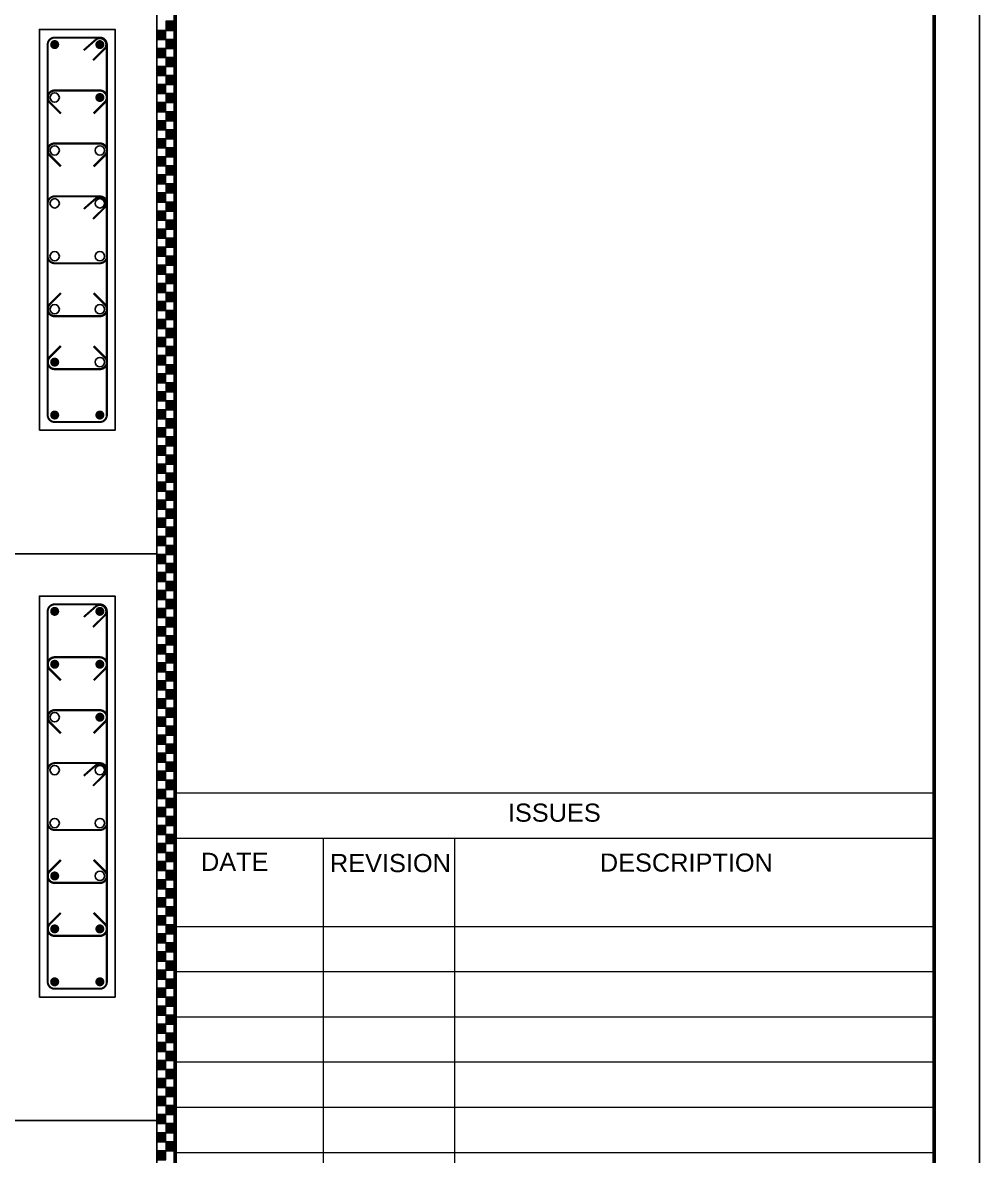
# Model space of a CAD drawing. Extents: x -200722 to 834823, y -494970 to 88783.
# Drawn here: x 303538 to 315183, y -83184 to -69395 of the extents above; entities that cross this region are included whole.
import ezdxf

# ---------------------------------------------------------------- set-up
doc = ezdxf.new("R2010")
doc.units = 0
doc.header["$LTSCALE"] = 100
doc.header["$MEASUREMENT"] = 0
doc.layers.get('0').update_dxf_attribs({"linetype": 'CONTINUOUS'})
for name, color, linetype in [('5', 4, 'CONTINUOUS'), ('COL. SHED. STEEL.', 6, 'CONTINUOUS'), ('column', 240, 'CONTINUOUS'), ('STEEL', 6, 'CONTINUOUS')]:
    doc.layers.add(name, color=color, linetype=linetype)
doc.layers.add('9_PRINT BOUNDARY_NON PRINT', color=32, linetype='CONTINUOUS', plot=False)
doc.layers.add('9_TITLE TEXT', color=7, linetype='CONTINUOUS', lineweight=20)
doc.styles.add('TITLES', font='arial.ttf')

# ---------------------------------------------------------------- blocks, each defined once
blk = doc.blocks.new('TITLE CHAIN')
at = {"layer": '9_TITLE TEXT'}
h = blk.add_hatch(color=256, dxfattribs=at)
h.dxf.hatch_style = 1
h.paths.add_polyline_path([(1, -266.62), (2, -266.62), (2, -265.62), (1, -265.62)])
h = blk.add_hatch(color=256, dxfattribs=at)
h.dxf.hatch_style = 1
h.paths.add_polyline_path([(0, -267.62), (1, -267.62), (1, -266.62), (0, -266.62)])
h = blk.add_hatch(color=256, dxfattribs=at)
h.dxf.hatch_style = 1
h.paths.add_polyline_path([(1, -268.62), (2, -268.62), (2, -267.62), (1, -267.62)])
h = blk.add_hatch(color=256, dxfattribs=at)
h.dxf.hatch_style = 1
h.paths.add_polyline_path([(0, -269.62), (1, -269.62), (1, -268.62), (0, -268.62)])
h = blk.add_hatch(color=256, dxfattribs=at)
h.dxf.hatch_style = 1
h.paths.add_polyline_path([(0, -271.62), (1, -271.62), (1, -270.62), (0, -270.62)])
h = blk.add_hatch(color=256, dxfattribs=at)
h.dxf.hatch_style = 1
h.paths.add_polyline_path([(1, -270.62), (2, -270.62), (2, -269.62), (1, -269.62)])
h = blk.add_hatch(color=256, dxfattribs=at)
h.dxf.hatch_style = 1
h.paths.add_polyline_path([(1, -272.62), (2, -272.62), (2, -271.62), (1, -271.62)])
h = blk.add_hatch(color=256, dxfattribs=at)
h.dxf.hatch_style = 1
h.paths.add_polyline_path([(0, -273.62), (1, -273.62), (1, -272.62), (0, -272.62)])
h = blk.add_hatch(color=256, dxfattribs=at)
h.dxf.hatch_style = 1
h.paths.add_polyline_path([(1, -274.62), (2, -274.62), (2, -273.62), (1, -273.62)])
h = blk.add_hatch(color=256, dxfattribs=at)
h.dxf.hatch_style = 1
h.paths.add_polyline_path([(0, -275.62), (1, -275.62), (1, -274.62), (0, -274.62)])
h = blk.add_hatch(color=256, dxfattribs=at)
h.dxf.hatch_style = 1
h.paths.add_polyline_path([(1, -276.62), (2, -276.62), (2, -275.62), (1, -275.62)])
h = blk.add_hatch(color=256, dxfattribs=at)
h.dxf.hatch_style = 1
h.paths.add_polyline_path([(0, -277.62), (1, -277.62), (1, -276.62), (0, -276.62)])
h = blk.add_hatch(color=256, dxfattribs=at)
h.dxf.hatch_style = 1
h.paths.add_polyline_path([(1, -278.62), (2, -278.62), (2, -277.62), (1, -277.62)])
h = blk.add_hatch(color=256, dxfattribs=at)
h.dxf.hatch_style = 1
h.paths.add_polyline_path([(0, -279.62), (1, -279.62), (1, -278.62), (0, -278.62)])
h = blk.add_hatch(color=256, dxfattribs=at)
h.dxf.hatch_style = 1
h.paths.add_polyline_path([(0, -281.62), (1, -281.62), (1, -280.62), (0, -280.62)])
h = blk.add_hatch(color=256, dxfattribs=at)
h.dxf.hatch_style = 1
h.paths.add_polyline_path([(1, -280.62), (2, -280.62), (2, -279.62), (1, -279.62)])
h = blk.add_hatch(color=256, dxfattribs=at)
h.dxf.hatch_style = 1
h.paths.add_polyline_path([(1, -282.62), (2, -282.62), (2, -281.62), (1, -281.62)])
h = blk.add_hatch(color=256, dxfattribs=at)
h.dxf.hatch_style = 1
h.paths.add_polyline_path([(0, -283.62), (1, -283.62), (1, -282.62), (0, -282.62)])
h = blk.add_hatch(color=256, dxfattribs=at)
h.dxf.hatch_style = 1
h.paths.add_polyline_path([(1, -284.62), (2, -284.62), (2, -283.62), (1, -283.62)])
h = blk.add_hatch(color=256, dxfattribs=at)
h.dxf.hatch_style = 1
h.paths.add_polyline_path([(0, -285.62), (1, -285.62), (1, -284.62), (0, -284.62)])
h = blk.add_hatch(color=256, dxfattribs=at)
h.dxf.hatch_style = 1
h.paths.add_polyline_path([(1, -286.62), (2, -286.62), (2, -285.62), (1, -285.62)])
h = blk.add_hatch(color=256, dxfattribs=at)
h.dxf.hatch_style = 1
h.paths.add_polyline_path([(0, -287.62), (1, -287.62), (1, -286.62), (0, -286.62)])
h = blk.add_hatch(color=256, dxfattribs=at)
h.dxf.hatch_style = 1
h.paths.add_polyline_path([(1, -288.62), (2, -288.62), (2, -287.62), (1, -287.62)])
h = blk.add_hatch(color=256, dxfattribs=at)
h.dxf.hatch_style = 1
h.paths.add_polyline_path([(0, -289.62), (1, -289.62), (1, -288.62), (0, -288.62)])
h = blk.add_hatch(color=256, dxfattribs=at)
h.dxf.hatch_style = 1
h.paths.add_polyline_path([(0, -291.62), (1, -291.62), (1, -290.62), (0, -290.62)])
h = blk.add_hatch(color=256, dxfattribs=at)
h.dxf.hatch_style = 1
h.paths.add_polyline_path([(1, -290.62), (2, -290.62), (2, -289.62), (1, -289.62)])
h = blk.add_hatch(color=256, dxfattribs=at)
h.dxf.hatch_style = 1
h.paths.add_polyline_path([(1, -292.62), (2, -292.62), (2, -291.62), (1, -291.62)])
h = blk.add_hatch(color=256, dxfattribs=at)
h.dxf.hatch_style = 1
h.paths.add_polyline_path([(0, -293.62), (1, -293.62), (1, -292.62), (0, -292.62)])
h = blk.add_hatch(color=256, dxfattribs=at)
h.dxf.hatch_style = 1
h.paths.add_polyline_path([(1, -294.62), (2, -294.62), (2, -293.62), (1, -293.62)])
h = blk.add_hatch(color=256, dxfattribs=at)
h.dxf.hatch_style = 1
h.paths.add_polyline_path([(0, -295.62), (1, -295.62), (1, -294.62), (0, -294.62)])
h = blk.add_hatch(color=256, dxfattribs=at)
h.dxf.hatch_style = 1
h.paths.add_polyline_path([(1, -296.62), (2, -296.62), (2, -295.62), (1, -295.62)])
h = blk.add_hatch(color=256, dxfattribs=at)
h.dxf.hatch_style = 1
h.paths.add_polyline_path([(0, -297.62), (1, -297.62), (1, -296.62), (0, -296.62)])
h = blk.add_hatch(color=256, dxfattribs=at)
h.dxf.hatch_style = 1
h.paths.add_polyline_path([(1, -298.62), (2, -298.62), (2, -297.62), (1, -297.62)])
h = blk.add_hatch(color=256, dxfattribs=at)
h.dxf.hatch_style = 1
h.paths.add_polyline_path([(0, -299.62), (1, -299.62), (1, -298.62), (0, -298.62)])
h = blk.add_hatch(color=256, dxfattribs=at)
h.dxf.hatch_style = 1
h.paths.add_polyline_path([(0, -301.62), (1, -301.62), (1, -300.62), (0, -300.62)])
h = blk.add_hatch(color=256, dxfattribs=at)
h.dxf.hatch_style = 1
h.paths.add_polyline_path([(1, -300.62), (2, -300.62), (2, -299.62), (1, -299.62)])
h = blk.add_hatch(color=256, dxfattribs=at)
h.dxf.hatch_style = 1
h.paths.add_polyline_path([(1, -302.62), (2, -302.62), (2, -301.62), (1, -301.62)])
h = blk.add_hatch(color=256, dxfattribs=at)
h.dxf.hatch_style = 1
h.paths.add_polyline_path([(0, -303.62), (1, -303.62), (1, -302.62), (0, -302.62)])
h = blk.add_hatch(color=256, dxfattribs=at)
h.dxf.hatch_style = 1
h.paths.add_polyline_path([(1, -304.62), (2, -304.62), (2, -303.62), (1, -303.62)])
h = blk.add_hatch(color=256, dxfattribs=at)
h.dxf.hatch_style = 1
h.paths.add_polyline_path([(0, -305.62), (1, -305.62), (1, -304.62), (0, -304.62)])
h = blk.add_hatch(color=256, dxfattribs=at)
h.dxf.hatch_style = 1
h.paths.add_polyline_path([(1, -306.62), (2, -306.62), (2, -305.62), (1, -305.62)])
h = blk.add_hatch(color=256, dxfattribs=at)
h.dxf.hatch_style = 1
h.paths.add_polyline_path([(0, -307.62), (1, -307.62), (1, -306.62), (0, -306.62)])
h = blk.add_hatch(color=256, dxfattribs=at)
h.dxf.hatch_style = 1
h.paths.add_polyline_path([(1, -308.62), (2, -308.62), (2, -307.62), (1, -307.62)])
h = blk.add_hatch(color=256, dxfattribs=at)
h.dxf.hatch_style = 1
h.paths.add_polyline_path([(0, -309.62), (1, -309.62), (1, -308.62), (0, -308.62)])
h = blk.add_hatch(color=256, dxfattribs=at)
h.dxf.hatch_style = 1
h.paths.add_polyline_path([(1, -310.62), (2, -310.62), (2, -309.62), (1, -309.62)])
h = blk.add_hatch(color=256, dxfattribs=at)
h.dxf.hatch_style = 1
h.paths.add_polyline_path([(0, -311.62), (1, -311.62), (1, -310.62), (0, -310.62)])
h = blk.add_hatch(color=256, dxfattribs=at)
h.dxf.hatch_style = 1
h.paths.add_polyline_path([(1, -312.62), (2, -312.62), (2, -311.62), (1, -311.62)])
h = blk.add_hatch(color=256, dxfattribs=at)
h.dxf.hatch_style = 1
h.paths.add_polyline_path([(0, -313.62), (1, -313.62), (1, -312.62), (0, -312.62)])
h = blk.add_hatch(color=256, dxfattribs=at)
h.dxf.hatch_style = 1
h.paths.add_polyline_path([(0, -315.62), (1, -315.62), (1, -314.62), (0, -314.62)])
h = blk.add_hatch(color=256, dxfattribs=at)
h.dxf.hatch_style = 1
h.paths.add_polyline_path([(1, -314.62), (2, -314.62), (2, -313.62), (1, -313.62)])
h = blk.add_hatch(color=256, dxfattribs=at)
h.dxf.hatch_style = 1
h.paths.add_polyline_path([(1, -316.62), (2, -316.62), (2, -315.62), (1, -315.62)])
h = blk.add_hatch(color=256, dxfattribs=at)
h.dxf.hatch_style = 1
h.paths.add_polyline_path([(0, -317.62), (1, -317.62), (1, -316.62), (0, -316.62)])
h = blk.add_hatch(color=256, dxfattribs=at)
h.dxf.hatch_style = 1
h.paths.add_polyline_path([(1, -318.62), (2, -318.62), (2, -317.62), (1, -317.62)])
h = blk.add_hatch(color=256, dxfattribs=at)
h.dxf.hatch_style = 1
h.paths.add_polyline_path([(0, -319.62), (1, -319.62), (1, -318.62), (0, -318.62)])
h = blk.add_hatch(color=256, dxfattribs=at)
h.dxf.hatch_style = 1
h.paths.add_polyline_path([(1, -320.62), (2, -320.62), (2, -319.62), (1, -319.62)])
h = blk.add_hatch(color=256, dxfattribs=at)
h.dxf.hatch_style = 1
h.paths.add_polyline_path([(0, -321.62), (1, -321.62), (1, -320.62), (0, -320.62)])
h = blk.add_hatch(color=256, dxfattribs=at)
h.dxf.hatch_style = 1
h.paths.add_polyline_path([(1, -322.62), (2, -322.62), (2, -321.62), (1, -321.62)])
h = blk.add_hatch(color=256, dxfattribs=at)
h.dxf.hatch_style = 1
h.paths.add_polyline_path([(0, -323.62), (1, -323.62), (1, -322.62), (0, -322.62)])
h = blk.add_hatch(color=256, dxfattribs=at)
h.dxf.hatch_style = 1
h.paths.add_polyline_path([(0, -325.62), (1, -325.62), (1, -324.62), (0, -324.62)])
h = blk.add_hatch(color=256, dxfattribs=at)
h.dxf.hatch_style = 1
h.paths.add_polyline_path([(1, -324.62), (2, -324.62), (2, -323.62), (1, -323.62)])
h = blk.add_hatch(color=256, dxfattribs=at)
h.dxf.hatch_style = 1
h.paths.add_polyline_path([(1, -326.62), (2, -326.62), (2, -325.62), (1, -325.62)])
h = blk.add_hatch(color=256, dxfattribs=at)
h.dxf.hatch_style = 1
h.paths.add_polyline_path([(0, -327.62), (1, -327.62), (1, -326.62), (0, -326.62)])
h = blk.add_hatch(color=256, dxfattribs=at)
h.dxf.hatch_style = 1
h.paths.add_polyline_path([(1, -328.62), (2, -328.62), (2, -327.62), (1, -327.62)])
h = blk.add_hatch(color=256, dxfattribs=at)
h.dxf.hatch_style = 1
h.paths.add_polyline_path([(0, -329.62), (1, -329.62), (1, -328.62), (0, -328.62)])
h = blk.add_hatch(color=256, dxfattribs=at)
h.dxf.hatch_style = 1
h.paths.add_polyline_path([(1, -330.62), (2, -330.62), (2, -329.62), (1, -329.62)])
h = blk.add_hatch(color=256, dxfattribs=at)
h.dxf.hatch_style = 1
h.paths.add_polyline_path([(0, -331.62), (1, -331.62), (1, -330.62), (0, -330.62)])
h = blk.add_hatch(color=256, dxfattribs=at)
h.dxf.hatch_style = 1
h.paths.add_polyline_path([(1, -332.62), (2, -332.62), (2, -331.62), (1, -331.62)])
h = blk.add_hatch(color=256, dxfattribs=at)
h.dxf.hatch_style = 1
h.paths.add_polyline_path([(0, -333.62), (1, -333.62), (1, -332.62), (0, -332.62)])
h = blk.add_hatch(color=256, dxfattribs=at)
h.dxf.hatch_style = 1
h.paths.add_polyline_path([(0, -335.62), (1, -335.62), (1, -334.62), (0, -334.62)])
h = blk.add_hatch(color=256, dxfattribs=at)
h.dxf.hatch_style = 1
h.paths.add_polyline_path([(1, -334.62), (2, -334.62), (2, -333.62), (1, -333.62)])
h = blk.add_hatch(color=256, dxfattribs=at)
h.dxf.hatch_style = 1
h.paths.add_polyline_path([(1, -336.62), (2, -336.62), (2, -335.62), (1, -335.62)])
h = blk.add_hatch(color=256, dxfattribs=at)
h.dxf.hatch_style = 1
h.paths.add_polyline_path([(0, -337.62), (1, -337.62), (1, -336.62), (0, -336.62)])
h = blk.add_hatch(color=256, dxfattribs=at)
h.dxf.hatch_style = 1
h.paths.add_polyline_path([(1, -338.62), (2, -338.62), (2, -337.62), (1, -337.62)])
h = blk.add_hatch(color=256, dxfattribs=at)
h.dxf.hatch_style = 1
h.paths.add_polyline_path([(0, -339.62), (1, -339.62), (1, -338.62), (0, -338.62)])
h = blk.add_hatch(color=256, dxfattribs=at)
h.dxf.hatch_style = 1
h.paths.add_polyline_path([(1, -340.62), (2, -340.62), (2, -339.62), (1, -339.62)])
h = blk.add_hatch(color=256, dxfattribs=at)
h.dxf.hatch_style = 1
h.paths.add_polyline_path([(0, -341.62), (1, -341.62), (1, -340.62), (0, -340.62)])
h = blk.add_hatch(color=256, dxfattribs=at)
h.dxf.hatch_style = 1
h.paths.add_polyline_path([(1, -342.62), (2, -342.62), (2, -341.62), (1, -341.62)])
h = blk.add_hatch(color=256, dxfattribs=at)
h.dxf.hatch_style = 1
h.paths.add_polyline_path([(0, -343.62), (1, -343.62), (1, -342.62), (0, -342.62)])
h = blk.add_hatch(color=256, dxfattribs=at)
h.dxf.hatch_style = 1
h.paths.add_polyline_path([(0, -345.62), (1, -345.62), (1, -344.62), (0, -344.62)])
h = blk.add_hatch(color=256, dxfattribs=at)
h.dxf.hatch_style = 1
h.paths.add_polyline_path([(1, -344.62), (2, -344.62), (2, -343.62), (1, -343.62)])
h = blk.add_hatch(color=256, dxfattribs=at)
h.dxf.hatch_style = 1
h.paths.add_polyline_path([(1, -346.62), (2, -346.62), (2, -345.62), (1, -345.62)])
h = blk.add_hatch(color=256, dxfattribs=at)
h.dxf.hatch_style = 1
h.paths.add_polyline_path([(0, -347.62), (1, -347.62), (1, -346.62), (0, -346.62)])
h = blk.add_hatch(color=256, dxfattribs=at)
h.dxf.hatch_style = 1
h.paths.add_polyline_path([(1, -348.62), (2, -348.62), (2, -347.62), (1, -347.62)])
h = blk.add_hatch(color=256, dxfattribs=at)
h.dxf.hatch_style = 1
h.paths.add_polyline_path([(0, -349.62), (1, -349.62), (1, -348.62), (0, -348.62)])
h = blk.add_hatch(color=256, dxfattribs=at)
h.dxf.hatch_style = 1
h.paths.add_polyline_path([(1, -350.62), (2, -350.62), (2, -349.62), (1, -349.62)])
h = blk.add_hatch(color=256, dxfattribs=at)
h.dxf.hatch_style = 1
h.paths.add_polyline_path([(0, -351.62), (1, -351.62), (1, -350.62), (0, -350.62)])
h = blk.add_hatch(color=256, dxfattribs=at)
h.dxf.hatch_style = 1
h.paths.add_polyline_path([(1, -352.62), (2, -352.62), (2, -351.62), (1, -351.62)])
h = blk.add_hatch(color=256, dxfattribs=at)
h.dxf.hatch_style = 1
h.paths.add_polyline_path([(0, -353.62), (1, -353.62), (1, -352.62), (0, -352.62)])
h = blk.add_hatch(color=256, dxfattribs=at)
h.dxf.hatch_style = 1
h.paths.add_polyline_path([(0, -355.62), (1, -355.62), (1, -354.62), (0, -354.62)])
h = blk.add_hatch(color=256, dxfattribs=at)
h.dxf.hatch_style = 1
h.paths.add_polyline_path([(1, -354.62), (2, -354.62), (2, -353.62), (1, -353.62)])
h = blk.add_hatch(color=256, dxfattribs=at)
h.dxf.hatch_style = 1
h.paths.add_polyline_path([(1, -356.62), (2, -356.62), (2, -355.62), (1, -355.62)])
h = blk.add_hatch(color=256, dxfattribs=at)
h.dxf.hatch_style = 1
h.paths.add_polyline_path([(0, -357.62), (1, -357.62), (1, -356.62), (0, -356.62)])
h = blk.add_hatch(color=256, dxfattribs=at)
h.dxf.hatch_style = 1
h.paths.add_polyline_path([(1, -358.62), (2, -358.62), (2, -357.62), (1, -357.62)])
h = blk.add_hatch(color=256, dxfattribs=at)
h.dxf.hatch_style = 1
h.paths.add_polyline_path([(0, -359.62), (1, -359.62), (1, -358.62), (0, -358.62)])
h = blk.add_hatch(color=256, dxfattribs=at)
h.dxf.hatch_style = 1
h.paths.add_polyline_path([(1, -360.62), (2, -360.62), (2, -359.62), (1, -359.62)])
h = blk.add_hatch(color=256, dxfattribs=at)
h.dxf.hatch_style = 1
h.paths.add_polyline_path([(0, -361.62), (1, -361.62), (1, -360.62), (0, -360.62)])
h = blk.add_hatch(color=256, dxfattribs=at)
h.dxf.hatch_style = 1
h.paths.add_polyline_path([(1, -362.62), (2, -362.62), (2, -361.62), (1, -361.62)])
h = blk.add_hatch(color=256, dxfattribs=at)
h.dxf.hatch_style = 1
h.paths.add_polyline_path([(0, -363.62), (1, -363.62), (1, -362.62), (0, -362.62)])
h = blk.add_hatch(color=256, dxfattribs=at)
h.dxf.hatch_style = 1
h.paths.add_polyline_path([(0, -365.62), (1, -365.62), (1, -364.62), (0, -364.62)])
h = blk.add_hatch(color=256, dxfattribs=at)
h.dxf.hatch_style = 1
h.paths.add_polyline_path([(1, -364.62), (2, -364.62), (2, -363.62), (1, -363.62)])
h = blk.add_hatch(color=256, dxfattribs=at)
h.dxf.hatch_style = 1
h.paths.add_polyline_path([(1, -366.62), (2, -366.62), (2, -365.62), (1, -365.62)])
h = blk.add_hatch(color=256, dxfattribs=at)
h.dxf.hatch_style = 1
h.paths.add_polyline_path([(0, -367.62), (1, -367.62), (1, -366.62), (0, -366.62)])
h = blk.add_hatch(color=256, dxfattribs=at)
h.dxf.hatch_style = 1
h.paths.add_polyline_path([(1, -368.62), (2, -368.62), (2, -367.62), (1, -367.62)])
h = blk.add_hatch(color=256, dxfattribs=at)
h.dxf.hatch_style = 1
h.paths.add_polyline_path([(0, -369.62), (1, -369.62), (1, -368.62), (0, -368.62)])
h = blk.add_hatch(color=256, dxfattribs=at)
h.dxf.hatch_style = 1
h.paths.add_polyline_path([(1, -370.62), (2, -370.62), (2, -369.62), (1, -369.62)])
h = blk.add_hatch(color=256, dxfattribs=at)
h.dxf.hatch_style = 1
h.paths.add_polyline_path([(0, -371.62), (1, -371.62), (1, -370.62), (0, -370.62)])
h = blk.add_hatch(color=256, dxfattribs=at)
h.dxf.hatch_style = 1
h.paths.add_polyline_path([(1, -372.62), (2, -372.62), (2, -371.62), (1, -371.62)])
h = blk.add_hatch(color=256, dxfattribs=at)
h.dxf.hatch_style = 1
h.paths.add_polyline_path([(0, -373.62), (1, -373.62), (1, -372.62), (0, -372.62)])
h = blk.add_hatch(color=256, dxfattribs=at)
h.dxf.hatch_style = 1
h.paths.add_polyline_path([(0, -375.62), (1, -375.62), (1, -374.62), (0, -374.62)])
h = blk.add_hatch(color=256, dxfattribs=at)
h.dxf.hatch_style = 1
h.paths.add_polyline_path([(1, -374.62), (2, -374.62), (2, -373.62), (1, -373.62)])
h = blk.add_hatch(color=256, dxfattribs=at)
h.dxf.hatch_style = 1
h.paths.add_polyline_path([(1, -376.62), (2, -376.62), (2, -375.62), (1, -375.62)])
h = blk.add_hatch(color=256, dxfattribs=at)
h.dxf.hatch_style = 1
h.paths.add_polyline_path([(0, -377.62), (1, -377.62), (1, -376.62), (0, -376.62)])
h = blk.add_hatch(color=256, dxfattribs=at)
h.dxf.hatch_style = 1
h.paths.add_polyline_path([(1, -378.62), (2, -378.62), (2, -377.62), (1, -377.62)])
h = blk.add_hatch(color=256, dxfattribs=at)
h.dxf.hatch_style = 1
h.paths.add_polyline_path([(0, -379.62), (1, -379.62), (1, -378.62), (0, -378.62)])
h = blk.add_hatch(color=256, dxfattribs=at)
h.dxf.hatch_style = 1
h.paths.add_polyline_path([(1, -380.62), (2, -380.62), (2, -379.62), (1, -379.62)])
h = blk.add_hatch(color=256, dxfattribs=at)
h.dxf.hatch_style = 1
h.paths.add_polyline_path([(0, -381.62), (1, -381.62), (1, -380.62), (0, -380.62)])
h = blk.add_hatch(color=256, dxfattribs=at)
h.dxf.hatch_style = 1
h.paths.add_polyline_path([(1, -382.62), (2, -382.62), (2, -381.62), (1, -381.62)])
h = blk.add_hatch(color=256, dxfattribs=at)
h.dxf.hatch_style = 1
h.paths.add_polyline_path([(0, -383.62), (1, -383.62), (1, -382.62), (0, -382.62)])
h = blk.add_hatch(color=256, dxfattribs=at)
h.dxf.hatch_style = 1
h.paths.add_polyline_path([(0, -385.62), (1, -385.62), (1, -384.62), (0, -384.62)])
h = blk.add_hatch(color=256, dxfattribs=at)
h.dxf.hatch_style = 1
h.paths.add_polyline_path([(1, -384.62), (2, -384.62), (2, -383.62), (1, -383.62)])
h = blk.add_hatch(color=256, dxfattribs=at)
h.dxf.hatch_style = 1
h.paths.add_polyline_path([(1, -386.62), (2, -386.62), (2, -385.62), (1, -385.62)])
h = blk.add_hatch(color=256, dxfattribs=at)
h.dxf.hatch_style = 1
h.paths.add_polyline_path([(0, -387.62), (1, -387.62), (1, -386.62), (0, -386.62)])
h = blk.add_hatch(color=256, dxfattribs=at)
h.dxf.hatch_style = 1
h.paths.add_polyline_path([(1, -388.62), (2, -388.62), (2, -387.62), (1, -387.62)])
h = blk.add_hatch(color=256, dxfattribs=at)
h.dxf.hatch_style = 1
h.paths.add_polyline_path([(0, -389.62), (1, -389.62), (1, -388.62), (0, -388.62)])
h = blk.add_hatch(color=256, dxfattribs=at)
h.dxf.hatch_style = 1
h.paths.add_polyline_path([(1, -390.62), (2, -390.62), (2, -389.62), (1, -389.62)])
h = blk.add_hatch(color=256, dxfattribs=at)
h.dxf.hatch_style = 1
h.paths.add_polyline_path([(0, -391.62), (1, -391.62), (1, -390.62), (0, -390.62)])
for p, q in [((0, -584), (0, 0)), ((2, -584), (2, 0))]:
    blk.add_line(p, q, dxfattribs=at)
for points in [[(1, -266.62), (2, -266.62), (2, -265.62), (1, -265.62)], [(0, -267.62), (1, -267.62), (1, -266.62), (0, -266.62)], [(1, -268.62), (2, -268.62), (2, -267.62), (1, -267.62)], [(0, -269.62), (1, -269.62), (1, -268.62), (0, -268.62)], [(0, -271.62), (1, -271.62), (1, -270.62), (0, -270.62)], [(1, -270.62), (2, -270.62), (2, -269.62), (1, -269.62)], [(1, -272.62), (2, -272.62), (2, -271.62), (1, -271.62)], [(0, -273.62), (1, -273.62), (1, -272.62), (0, -272.62)], [(1, -274.62), (2, -274.62), (2, -273.62), (1, -273.62)], [(0, -275.62), (1, -275.62), (1, -274.62), (0, -274.62)], [(1, -276.62), (2, -276.62), (2, -275.62), (1, -275.62)], [(0, -277.62), (1, -277.62), (1, -276.62), (0, -276.62)], [(1, -278.62), (2, -278.62), (2, -277.62), (1, -277.62)], [(0, -279.62), (1, -279.62), (1, -278.62), (0, -278.62)], [(0, -281.62), (1, -281.62), (1, -280.62), (0, -280.62)], [(1, -280.62), (2, -280.62), (2, -279.62), (1, -279.62)], [(1, -282.62), (2, -282.62), (2, -281.62), (1, -281.62)], [(0, -283.62), (1, -283.62), (1, -282.62), (0, -282.62)], [(1, -284.62), (2, -284.62), (2, -283.62), (1, -283.62)], [(0, -285.62), (1, -285.62), (1, -284.62), (0, -284.62)], [(1, -286.62), (2, -286.62), (2, -285.62), (1, -285.62)], [(0, -287.62), (1, -287.62), (1, -286.62), (0, -286.62)], [(1, -288.62), (2, -288.62), (2, -287.62), (1, -287.62)], [(0, -289.62), (1, -289.62), (1, -288.62), (0, -288.62)], [(0, -291.62), (1, -291.62), (1, -290.62), (0, -290.62)], [(1, -290.62), (2, -290.62), (2, -289.62), (1, -289.62)], [(1, -292.62), (2, -292.62), (2, -291.62), (1, -291.62)], [(0, -293.62), (1, -293.62), (1, -292.62), (0, -292.62)], [(1, -294.62), (2, -294.62), (2, -293.62), (1, -293.62)], [(0, -295.62), (1, -295.62), (1, -294.62), (0, -294.62)], [(1, -296.62), (2, -296.62), (2, -295.62), (1, -295.62)], [(0, -297.62), (1, -297.62), (1, -296.62), (0, -296.62)], [(1, -298.62), (2, -298.62), (2, -297.62), (1, -297.62)], [(0, -299.62), (1, -299.62), (1, -298.62), (0, -298.62)], [(0, -301.62), (1, -301.62), (1, -300.62), (0, -300.62)], [(1, -300.62), (2, -300.62), (2, -299.62), (1, -299.62)], [(1, -302.62), (2, -302.62), (2, -301.62), (1, -301.62)], [(0, -303.62), (1, -303.62), (1, -302.62), (0, -302.62)], [(1, -304.62), (2, -304.62), (2, -303.62), (1, -303.62)], [(0, -305.62), (1, -305.62), (1, -304.62), (0, -304.62)], [(1, -306.62), (2, -306.62), (2, -305.62), (1, -305.62)], [(0, -307.62), (1, -307.62), (1, -306.62), (0, -306.62)], [(1, -308.62), (2, -308.62), (2, -307.62), (1, -307.62)], [(0, -309.62), (1, -309.62), (1, -308.62), (0, -308.62)], [(1, -310.62), (2, -310.62), (2, -309.62), (1, -309.62)], [(0, -311.62), (1, -311.62), (1, -310.62), (0, -310.62)], [(1, -312.62), (2, -312.62), (2, -311.62), (1, -311.62)], [(0, -313.62), (1, -313.62), (1, -312.62), (0, -312.62)], [(0, -315.62), (1, -315.62), (1, -314.62), (0, -314.62)], [(1, -314.62), (2, -314.62), (2, -313.62), (1, -313.62)], [(1, -316.62), (2, -316.62), (2, -315.62), (1, -315.62)], [(0, -317.62), (1, -317.62), (1, -316.62), (0, -316.62)], [(1, -318.62), (2, -318.62), (2, -317.62), (1, -317.62)], [(0, -319.62), (1, -319.62), (1, -318.62), (0, -318.62)], [(1, -320.62), (2, -320.62), (2, -319.62), (1, -319.62)], [(0, -321.62), (1, -321.62), (1, -320.62), (0, -320.62)], [(1, -322.62), (2, -322.62), (2, -321.62), (1, -321.62)], [(0, -323.62), (1, -323.62), (1, -322.62), (0, -322.62)], [(0, -325.62), (1, -325.62), (1, -324.62), (0, -324.62)], [(1, -324.62), (2, -324.62), (2, -323.62), (1, -323.62)], [(1, -326.62), (2, -326.62), (2, -325.62), (1, -325.62)], [(0, -327.62), (1, -327.62), (1, -326.62), (0, -326.62)], [(1, -328.62), (2, -328.62), (2, -327.62), (1, -327.62)], [(0, -329.62), (1, -329.62), (1, -328.62), (0, -328.62)], [(1, -330.62), (2, -330.62), (2, -329.62), (1, -329.62)], [(0, -331.62), (1, -331.62), (1, -330.62), (0, -330.62)], [(1, -332.62), (2, -332.62), (2, -331.62), (1, -331.62)], [(0, -333.62), (1, -333.62), (1, -332.62), (0, -332.62)], [(0, -335.62), (1, -335.62), (1, -334.62), (0, -334.62)], [(1, -334.62), (2, -334.62), (2, -333.62), (1, -333.62)], [(1, -336.62), (2, -336.62), (2, -335.62), (1, -335.62)], [(0, -337.62), (1, -337.62), (1, -336.62), (0, -336.62)], [(1, -338.62), (2, -338.62), (2, -337.62), (1, -337.62)], [(0, -339.62), (1, -339.62), (1, -338.62), (0, -338.62)], [(1, -340.62), (2, -340.62), (2, -339.62), (1, -339.62)], [(0, -341.62), (1, -341.62), (1, -340.62), (0, -340.62)], [(1, -342.62), (2, -342.62), (2, -341.62), (1, -341.62)], [(0, -343.62), (1, -343.62), (1, -342.62), (0, -342.62)], [(0, -345.62), (1, -345.62), (1, -344.62), (0, -344.62)], [(1, -344.62), (2, -344.62), (2, -343.62), (1, -343.62)], [(1, -346.62), (2, -346.62), (2, -345.62), (1, -345.62)], [(0, -347.62), (1, -347.62), (1, -346.62), (0, -346.62)], [(1, -348.62), (2, -348.62), (2, -347.62), (1, -347.62)], [(0, -349.62), (1, -349.62), (1, -348.62), (0, -348.62)], [(1, -350.62), (2, -350.62), (2, -349.62), (1, -349.62)], [(0, -351.62), (1, -351.62), (1, -350.62), (0, -350.62)], [(1, -352.62), (2, -352.62), (2, -351.62), (1, -351.62)], [(0, -353.62), (1, -353.62), (1, -352.62), (0, -352.62)], [(0, -355.62), (1, -355.62), (1, -354.62), (0, -354.62)], [(1, -354.62), (2, -354.62), (2, -353.62), (1, -353.62)], [(1, -356.62), (2, -356.62), (2, -355.62), (1, -355.62)], [(0, -357.62), (1, -357.62), (1, -356.62), (0, -356.62)], [(1, -358.62), (2, -358.62), (2, -357.62), (1, -357.62)], [(0, -359.62), (1, -359.62), (1, -358.62), (0, -358.62)], [(1, -360.62), (2, -360.62), (2, -359.62), (1, -359.62)], [(0, -361.62), (1, -361.62), (1, -360.62), (0, -360.62)], [(1, -362.62), (2, -362.62), (2, -361.62), (1, -361.62)], [(0, -363.62), (1, -363.62), (1, -362.62), (0, -362.62)], [(0, -365.62), (1, -365.62), (1, -364.62), (0, -364.62)], [(1, -364.62), (2, -364.62), (2, -363.62), (1, -363.62)], [(1, -366.62), (2, -366.62), (2, -365.62), (1, -365.62)], [(0, -367.62), (1, -367.62), (1, -366.62), (0, -366.62)], [(1, -368.62), (2, -368.62), (2, -367.62), (1, -367.62)], [(0, -369.62), (1, -369.62), (1, -368.62), (0, -368.62)], [(1, -370.62), (2, -370.62), (2, -369.62), (1, -369.62)], [(0, -371.62), (1, -371.62), (1, -370.62), (0, -370.62)], [(1, -372.62), (2, -372.62), (2, -371.62), (1, -371.62)], [(0, -373.62), (1, -373.62), (1, -372.62), (0, -372.62)], [(0, -375.62), (1, -375.62), (1, -374.62), (0, -374.62)], [(1, -374.62), (2, -374.62), (2, -373.62), (1, -373.62)], [(1, -376.62), (2, -376.62), (2, -375.62), (1, -375.62)], [(0, -377.62), (1, -377.62), (1, -376.62), (0, -376.62)], [(1, -378.62), (2, -378.62), (2, -377.62), (1, -377.62)], [(0, -379.62), (1, -379.62), (1, -378.62), (0, -378.62)], [(1, -380.62), (2, -380.62), (2, -379.62), (1, -379.62)], [(0, -381.62), (1, -381.62), (1, -380.62), (0, -380.62)], [(1, -382.62), (2, -382.62), (2, -381.62), (1, -381.62)], [(0, -383.62), (1, -383.62), (1, -382.62), (0, -382.62)], [(0, -385.62), (1, -385.62), (1, -384.62), (0, -384.62)], [(1, -384.62), (2, -384.62), (2, -383.62), (1, -383.62)], [(1, -386.62), (2, -386.62), (2, -385.62), (1, -385.62)], [(0, -387.62), (1, -387.62), (1, -386.62), (0, -386.62)], [(1, -388.62), (2, -388.62), (2, -387.62), (1, -387.62)], [(0, -389.62), (1, -389.62), (1, -388.62), (0, -388.62)], [(1, -390.62), (2, -390.62), (2, -389.62), (1, -389.62)], [(0, -391.62), (1, -391.62), (1, -390.62), (0, -390.62)]]:
    blk.add_lwpolyline(points, close=True, dxfattribs=at)

msp = doc.modelspace()

# ---------------------------------------------------------------- linework, layer by layer
at = {"color": 18, "true_color": 0x000000}
msp.add_lwpolyline([(223222.7, -104400.4), (314632.7, -104400.4), (314632.7, -40160.4), (223222.7, -40160.4)], close=True, dxfattribs=at)
at = {"layer": '5', "color": 7, "lineweight": -2}
for p, q in [((305172.7, -104400.4), (305172.7, -40160.4)), ((305172.7, -104400.4), (305172.7, -40160.4)), ((223222.7, -75860.4), (305172.7, -75860.4)), ((223222.7, -82760.4), (305172.7, -82760.4))]:
    msp.add_line(p, q, dxfattribs=at)
at = {"layer": '9_PRINT BOUNDARY_NON PRINT', "color": 18, "true_color": 0x000000}
msp.add_lwpolyline([(222672.7, -104950.4), (315182.7, -104950.4), (315182.7, -39610.4), (222672.7, -39610.4)], close=True, dxfattribs=at)
at = {"layer": '9_TITLE TEXT', "color": 18, "true_color": 0x000000}
for p, q in [((305172.7, -103699.1), (305172.7, -40160.4)), ((307196.3, -79322.4), (307196.3, -83697.8)), ((308795.2, -79322.4), (308795.2, -83697.8))]:
    msp.add_line(p, q, dxfattribs=at)
at = {"layer": '9_TITLE TEXT', "color": 18, "lineweight": 50, "true_color": 0x000000}
msp.add_lwpolyline([(314632.7, -104400.4), (305392.7, -104400.4), (305392.7, -40160.4), (314632.7, -40160.4)], close=True, dxfattribs=at)
at = {"layer": '9_TITLE TEXT', "color": 18, "true_color": 0x000000}
for points in [[(314632.7, -40160.4), (314632.7, -104400.4)], [(305392.7, -78772.4), (314632.8, -78772.4)], [(305392.7, -79322.4), (314632.8, -79322.4)], [(305392.7, -80397.8), (314632.8, -80397.8)], [(305392.7, -80947.8), (314632.8, -80947.8)], [(305392.7, -81497.8), (314632.8, -81497.8)], [(305392.5, -82047.8), (314632.7, -82047.8)], [(305392.7, -82597.8), (314632.8, -82597.8)], [(305392.7, -83147.8), (314632.8, -83147.8)]]:
    msp.add_lwpolyline(points, dxfattribs=at)
at = {"layer": 'COL. SHED. STEEL.', "color": 140, "linetype": 'Continuous', "const_width": 25}
for points in [[(303928, -72323.9), (304478, -72323.9, 0.4142136), (304563, -72238.9), (304563, -71594.6, 0.4142136), (304478, -71509.6), (303928, -71509.6, 0.4142136), (303843, -71594.6), (303843, -72238.9, 0.4142136)], [(303928, -79223.9), (304478, -79223.9, 0.4142136), (304563, -79138.9), (304563, -78494.6, 0.4142136), (304478, -78409.6), (303928, -78409.6, 0.4142136), (303843, -78494.6), (303843, -79138.9, 0.4142136)]]:
    msp.add_lwpolyline(points, format="xyb", close=True, dxfattribs=at)
for points in [[(304394.8, -71785.5), (304536.9, -71644.8, 0.9275277), (304427.3, -71536.2), (304282.2, -71663.5)], [(304394.8, -78685.5), (304536.9, -78544.8, 0.9275277), (304427.3, -78436.2), (304282.2, -78563.5)]]:
    msp.add_lwpolyline(points, format="xyb", dxfattribs=at)
at = {"layer": 'column', "color": 4, "linetype": 'Continuous'}
for points in [[(303743, -74356.8), (304663, -74356.8), (304663, -69476.8), (303743, -69476.8)], [(303743, -81256.8), (304663, -81256.8), (304663, -76376.8), (303743, -76376.8)]]:
    msp.add_lwpolyline(points, close=True, dxfattribs=at)
at = {"layer": 'STEEL', "color": 18, "true_color": 0x000000, "const_width": 25}
for points in [[(303928, -74256.8), (304478, -74256.8, 0.4142136), (304563, -74171.8), (304563, -69661.8, 0.4142136), (304478, -69576.8), (303928, -69576.8, 0.4142136), (303843, -69661.8), (303843, -74171.8, 0.4142136)], [(303928, -81156.8), (304478, -81156.8, 0.4142136), (304563, -81071.8), (304563, -76561.8, 0.4142136), (304478, -76476.8), (303928, -76476.8, 0.4142136), (303843, -76561.8), (303843, -81071.8, 0.4142136)]]:
    msp.add_lwpolyline(points, format="xyb", close=True, dxfattribs=at)
at = {"layer": 'STEEL', "color": 18, "linetype": 'Continuous', "true_color": 0x000000, "const_width": 55}
for points in [[(303928, -69634.3, -1), (303928, -69689.3, -1)], [(304478, -69634.3, 1), (304478, -69689.3, 1)], [(304478, -70333.5, -1), (304478, -70278.5, -1)], [(303928, -73555, 1), (303928, -73500, 1)], [(303928, -74199.3, 1), (303928, -74144.3, 1)], [(304478, -74199.3, -1), (304478, -74144.3, -1)], [(303928, -76534.3, -1), (303928, -76589.3, -1)], [(304478, -76534.3, 1), (304478, -76589.3, 1)], [(303928, -77233.5, 1), (303928, -77178.5, 1)], [(304478, -77233.5, -1), (304478, -77178.5, -1)], [(304478, -77877.8, -1), (304478, -77822.8, -1)], [(303928, -79810.7, 1), (303928, -79755.7, 1)], [(303928, -80455, 1), (303928, -80400, 1)], [(304478, -80455, -1), (304478, -80400, -1)], [(303928, -81099.3, 1), (303928, -81044.3, 1)], [(304478, -81099.3, -1), (304478, -81044.3, -1)]]:
    msp.add_lwpolyline(points, format="xyb", close=True, dxfattribs=at)
at = {"layer": 'STEEL', "color": 18, "true_color": 0x000000, "const_width": 25}
for points in [[(304394.8, -69852.6), (304536.9, -69711.9, 0.9275277), (304427.3, -69603.3), (304282.2, -69730.7)], [(304394.8, -76752.6), (304536.9, -76611.9, 0.9275277), (304427.3, -76503.3), (304282.2, -76630.7)]]:
    msp.add_lwpolyline(points, format="xyb", dxfattribs=at)
at = {"layer": 'STEEL', "color": 40}
for points in [[(304002.9, -70501.2, 28, 28, 0), (303867.9, -70366.1, 28, 28, -0.6681786), (303928, -70221, 28, 28, 0), (304478, -70221, 28, 28, -0.6681786), (304538.1, -70366.1, 28, 28, 0), (304403, -70501.2, 0, 0, 0)], [(304002.9, -71145.5, 28, 28, 0), (303867.9, -71010.4, 28, 28, -0.6681786), (303928, -70865.3, 28, 28, 0), (304478, -70865.3, 28, 28, -0.6681786), (304538.1, -71010.4, 28, 28, 0), (304403, -71145.5, 0, 0, 0)], [(304002.9, -72688, 28, 28, 0), (303867.9, -72823.1, 28, 28, 0.6681786), (303928, -72968.2, 28, 28, 0), (304478, -72968.2, 28, 28, 0.6681786), (304538.1, -72823.1, 28, 28, 0), (304403, -72688, 0, 0, 0)], [(304002.9, -73332.3, 28, 28, 0), (303867.9, -73467.4, 28, 28, 0.6681786), (303928, -73612.5, 28, 28, 0), (304478, -73612.5, 28, 28, 0.6681786), (304538.1, -73467.4, 28, 28, 0), (304403, -73332.3, 0, 0, 0)], [(304002.9, -77401.2, 28, 28, 0), (303867.9, -77266.1, 28, 28, -0.6681786), (303928, -77121, 28, 28, 0), (304478, -77121, 28, 28, -0.6681786), (304538.1, -77266.1, 28, 28, 0), (304403, -77401.2, 0, 0, 0)], [(304002.9, -78045.5, 28, 28, 0), (303867.9, -77910.4, 28, 28, -0.6681786), (303928, -77765.3, 28, 28, 0), (304478, -77765.3, 28, 28, -0.6681786), (304538.1, -77910.4, 28, 28, 0), (304403, -78045.5, 0, 0, 0)], [(304002.9, -79588, 28, 28, 0), (303867.9, -79723.1, 28, 28, 0.6681786), (303928, -79868.2, 28, 28, 0), (304478, -79868.2, 28, 28, 0.6681786), (304538.1, -79723.1, 28, 28, 0), (304403, -79588, 0, 0, 0)], [(304002.9, -80232.3, 28, 28, 0), (303867.9, -80367.4, 28, 28, 0.6681786), (303928, -80512.5, 28, 28, 0), (304478, -80512.5, 28, 28, 0.6681786), (304538.1, -80367.4, 28, 28, 0), (304403, -80232.3, 0, 0, 0)]]:
    msp.add_lwpolyline(points, format="xyseb", dxfattribs=at)
at = {"layer": 'STEEL', "color": 0}
for centre in [(303928, -70306), (303928, -70950.3), (304478, -70950.3), (303928, -71594.6), (304478, -71594.6), (303928, -72238.9), (304478, -72238.9), (303928, -72883.2), (304478, -72883.2), (304478, -73527.5), (303928, -77850.3), (303928, -78494.6), (304478, -78494.6), (303928, -79138.9), (304478, -79138.9), (304478, -79783.2)]:
    msp.add_circle(centre, 57, dxfattribs=at)

# ---------------------------------------------------------------- block references
at = {"color": 18, "true_color": 0x000000, "xscale": 110, "yscale": 110, "zscale": 110}
msp.add_blockref('TITLE CHAIN', (305172.7, -40160.4), dxfattribs=at)

# ---------------------------------------------------------------- texts
at = {"layer": '9_TITLE TEXT', "color": 18, "linetype": 'ByBlock', "true_color": 0x000000, "width": 3142.475, "attachment_point": 1, "style": 'TITLES'}
for s, insert, char_height in [('ISSUES', (309444.2, -78902.2), 220.63), ('DATE', (305708.6, -79500.6), 220.63), ('REVISION', (307278.3, -79515.7), 220.63), ('DESCRIPTION', (310563.5, -79509.7), 220.632)]:
    msp.add_mtext(s, dxfattribs=dict(at, insert=insert, char_height=char_height))

doc.saveas('drawing.dxf')
